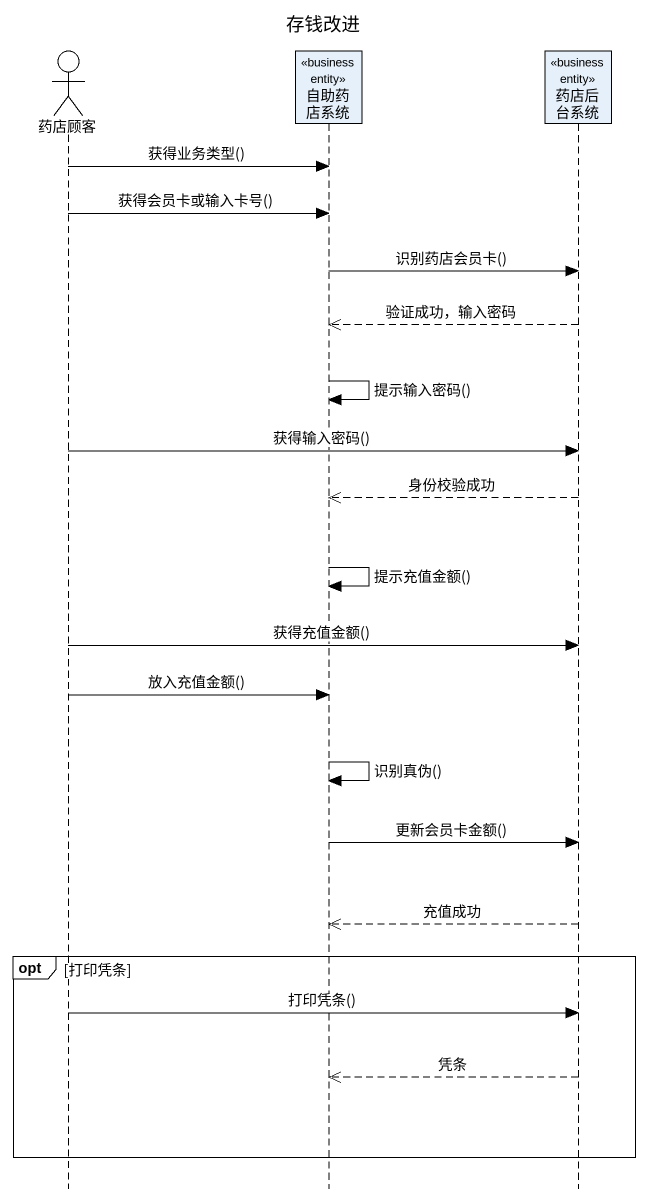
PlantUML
@startuml
title 存钱改进
hide footbox
actor 药店顾客
participant 自助药店系统 <<business entity>>
participant 药店后台系统 <<business entity>>

药店顾客 -> 自助药店系统 : 获得业务类型()
药店顾客 -> 自助药店系统 : 获得会员卡或输入卡号()
自助药店系统 -> 药店后台系统 : 识别药店会员卡()
药店后台系统 -->> 自助药店系统 : 验证成功，输入密码
自助药店系统 -> 自助药店系统 : 提示输入密码()
药店顾客 -> 药店后台系统 : 获得输入密码()
药店后台系统 -->> 自助药店系统 : 身份校验成功
自助药店系统 -> 自助药店系统 : 提示充值金额()
药店顾客 -> 药店后台系统 : 获得充值金额()
药店顾客 -> 自助药店系统 : 放入充值金额()
自助药店系统 -> 自助药店系统 : 识别真伪()
自助药店系统 -> 药店后台系统 : 更新会员卡金额()
药店后台系统 -->> 自助药店系统 : 充值成功
opt 打印凭条
  药店顾客 -> 药店后台系统 : 打印凭条()
  药店后台系统 -->> 自助药店系统 : 凭条
end
@enduml
